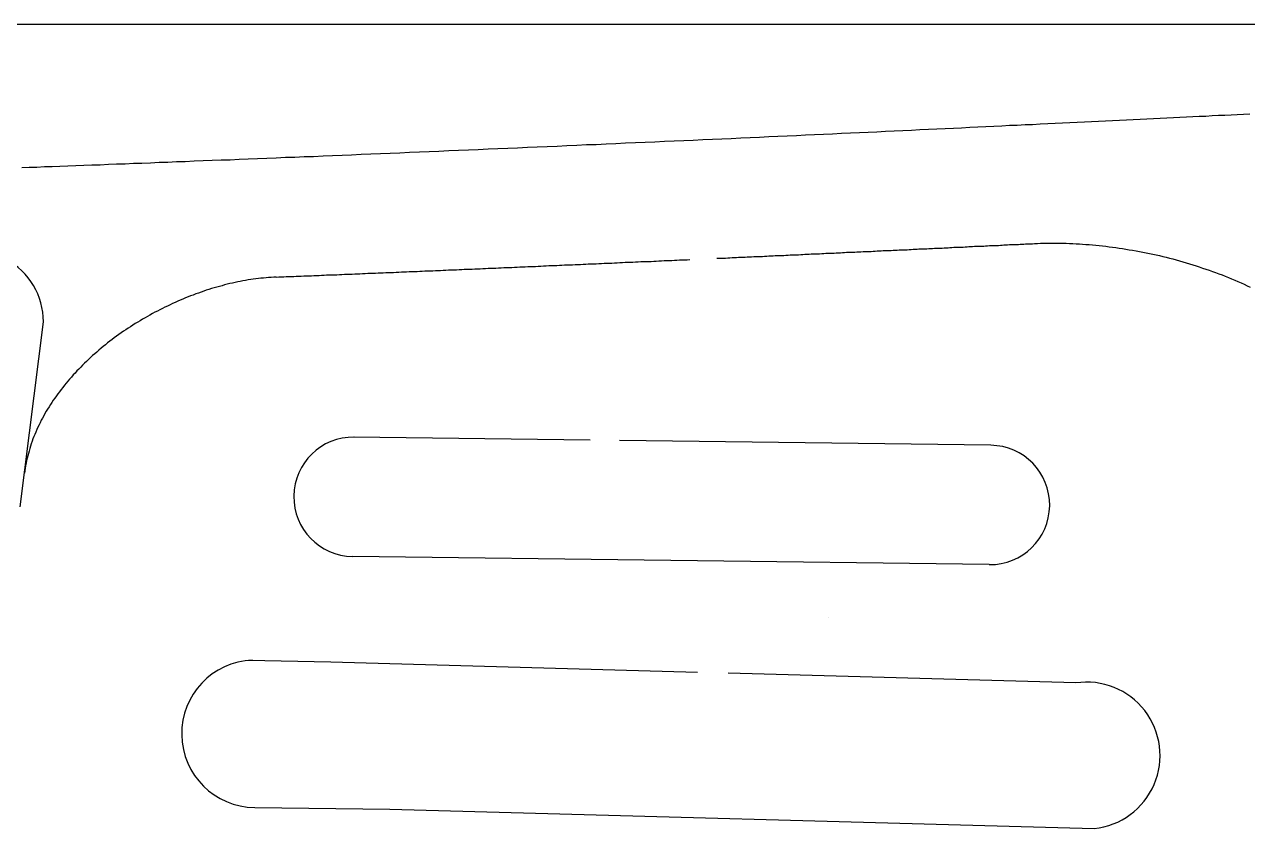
# Model space of a CAD drawing. Header units: millimetres. Extents: x 41 to 1041, y 1148 to 1248.
# Drawn here: x 91.4 to 142.7, y 1214.1 to 1247.8 of the extents above; entities that cross this region are included whole.
import ezdxf

# ---------------------------------------------------------------- set-up
doc = ezdxf.new("R2010")
doc.units = ezdxf.units.MM

msp = doc.modelspace()

# ---------------------------------------------------------------- linework, layer by layer
msp.add_line((1041.281, 1247.802), (41.311, 1247.802))
at = {"color": 3}
for p, q in [((115.113, 1230.386), (105.197, 1230.513)), ((131.91, 1230.17), (116.352, 1230.37)), ((131.846, 1225.171), (105.163, 1225.514)), ((135.473, 1220.214), (120.906, 1220.617))]:
    msp.add_line(p, q, dxfattribs=at)
for points in [[(91.23, 1227.593), (92.204, 1235.343, 1.023403), (86.206, 1235.172), (84.956, 1225.221)], [(100.961, 1221.168, 0.97632), (101.059, 1214.997), (106.727, 1214.928)], [(136.245, 1214.113, 1.023403), (135.473, 1220.214)]]:
    msp.add_lwpolyline(points, format="xyb", dxfattribs=at)
for points in [[(125.116, 1222.968), (125.116, 1222.968)], [(119.612, 1220.653), (104.246, 1221.077), (100.784, 1221.156)], [(119.612, 1220.653), (119.612, 1220.653)], [(106.727, 1214.928), (136.245, 1214.113)]]:
    msp.add_lwpolyline(points, dxfattribs=at)
for points in [[(91.292, 1241.806, 0), (91.606, 1241.816, 0), (91.924, 1241.826, 0), (92.245, 1241.846, 0), (92.569, 1241.856, 0), (92.896, 1241.866, 0), (93.227, 1241.876, 0), (93.56, 1241.896, 0), (93.897, 1241.906, 0), (94.236, 1241.916, 0), (94.579, 1241.926, 0), (94.924, 1241.946, 0), (95.272, 1241.956, 0), (95.623, 1241.966, 0), (95.976, 1241.986, 0), (96.332, 1241.996, 0), (96.691, 1242.006, 0), (97.052, 1242.026, 0), (97.416, 1242.036, 0), (97.782, 1242.056, 0), (98.15, 1242.066, 0), (98.521, 1242.086, 0), (98.894, 1242.096, 0), (99.269, 1242.116, 0), (99.646, 1242.126, 0), (100.026, 1242.136, 0), (100.407, 1242.156, 0), (100.79, 1242.176, 0), (101.176, 1242.186, 0), (101.563, 1242.206, 0), (101.952, 1242.216, 0), (102.342, 1242.236, 0), (102.735, 1242.246, 0), (103.128, 1242.266, 0), (103.524, 1242.276, 0), (103.921, 1242.296, 0), (104.319, 1242.316, 0), (104.719, 1242.326, 0), (105.121, 1242.346, 0), (105.523, 1242.366, 0), (105.927, 1242.376, 0), (106.332, 1242.396, 0), (106.738, 1242.416, 0), (107.144, 1242.426, 0), (107.552, 1242.446, 0), (107.961, 1242.466, 0), (108.37, 1242.476, 0), (108.781, 1242.496, 0), (109.191, 1242.516, 0), (109.603, 1242.536, 0), (110.014, 1242.546, 0), (110.426, 1242.566, 0), (110.839, 1242.586, 0), (111.252, 1242.606, 0), (111.665, 1242.616, 0), (112.077, 1242.636, 0), (112.49, 1242.656, 0), (112.903, 1242.676, 0), (113.316, 1242.686, 0), (113.729, 1242.706, 0), (114.141, 1242.726, 0), (114.553, 1242.746, 0), (114.965, 1242.766, 0), (115.376, 1242.776, 0), (115.786, 1242.796, 0), (116.196, 1242.816, 0), (116.605, 1242.836, 0), (117.013, 1242.856, 0), (117.42, 1242.866, 0), (117.827, 1242.886, 0), (118.232, 1242.906, 0), (118.636, 1242.926, 0), (119.039, 1242.946, 0), (119.441, 1242.956, 0), (119.842, 1242.976, 0), (120.241, 1242.996, 0), (120.638, 1243.016, 0), (121.034, 1243.026, 0), (121.429, 1243.046, 0), (121.822, 1243.066, 0), (122.213, 1243.086, 0), (122.603, 1243.106, 0), (122.991, 1243.116, 0), (123.378, 1243.136, 0), (123.762, 1243.156, 0), (124.145, 1243.176, 0), (124.526, 1243.186, 0), (124.905, 1243.206, 0), (125.282, 1243.226, 0), (125.657, 1243.246, 0), (126.03, 1243.256, 0), (126.402, 1243.276, 0), (126.771, 1243.296, 0), (127.138, 1243.306, 0), (127.503, 1243.326, 0), (127.866, 1243.346, 0), (128.226, 1243.366, 0), (128.584, 1243.376, 0), (128.94, 1243.396, 0), (129.294, 1243.416, 0), (129.646, 1243.426, 0), (129.994, 1243.446, 0), (130.341, 1243.456, 0), (130.685, 1243.476, 0), (131.027, 1243.496, 0), (131.366, 1243.506, 0), (131.702, 1243.526, 0), (132.036, 1243.536, 0), (132.367, 1243.556, 0), (132.696, 1243.576, 0), (133.022, 1243.586, 0), (133.345, 1243.606, 0), (133.665, 1243.616, 0), (133.983, 1243.636, 0), (134.297, 1243.646, 0), (134.609, 1243.666, 0), (134.919, 1243.676, 0), (135.226, 1243.696, 0), (135.53, 1243.706, 0), (135.832, 1243.726, 0), (136.132, 1243.736, 0), (136.429, 1243.746, 0), (136.724, 1243.766, 0), (137.017, 1243.776, 0), (137.308, 1243.796, 0), (137.596, 1243.806, 0), (137.883, 1243.816, 0), (138.167, 1243.836, 0), (138.45, 1243.846, 0), (138.731, 1243.866, 0), (139.01, 1243.876, 0), (139.287, 1243.886, 0), (139.563, 1243.906, 0), (139.837, 1243.916, 0), (140.11, 1243.926, 0), (140.381, 1243.946, 0), (140.65, 1243.956, 0), (140.919, 1243.966, 0), (141.185, 1243.986, 0), (141.451, 1243.996, 0), (141.715, 1244.006, 0), (141.979, 1244.016, 0), (142.241, 1244.036, 0), (142.502, 1244.046, 0), (142.762, 1244.056, 0)], [(120.423, 1238.006, 0), (120.515, 1238.006, 0), (120.607, 1238.016, 0), (120.699, 1238.016, 0), (120.79, 1238.016, 0), (120.882, 1238.026, 0), (120.973, 1238.026, 0), (121.065, 1238.036, 0), (121.156, 1238.036, 0), (121.247, 1238.036, 0), (121.339, 1238.046, 0), (121.43, 1238.046, 0), (121.521, 1238.056, 0), (121.612, 1238.056, 0), (121.702, 1238.066, 0), (121.793, 1238.066, 0), (121.884, 1238.066, 0), (121.974, 1238.076, 0), (122.065, 1238.076, 0), (122.155, 1238.086, 0), (122.246, 1238.086, 0), (122.336, 1238.086, 0), (122.426, 1238.096, 0), (122.516, 1238.096, 0), (122.606, 1238.106, 0), (122.696, 1238.106, 0), (122.786, 1238.106, 0), (122.875, 1238.116, 0), (122.965, 1238.116, 0), (123.054, 1238.126, 0), (123.144, 1238.126, 0), (123.233, 1238.126, 0), (123.322, 1238.136, 0), (123.412, 1238.136, 0), (123.501, 1238.146, 0), (123.59, 1238.146, 0), (123.678, 1238.156, 0), (123.767, 1238.156, 0), (123.856, 1238.156, 0), (123.944, 1238.166, 0), (124.033, 1238.166, 0), (124.121, 1238.176, 0), (124.21, 1238.176, 0), (124.298, 1238.176, 0), (124.386, 1238.186, 0), (124.474, 1238.186, 0), (124.562, 1238.196, 0), (124.649, 1238.196, 0), (124.737, 1238.196, 0), (124.825, 1238.206, 0), (124.912, 1238.206, 0), (124.999, 1238.216, 0), (125.087, 1238.216, 0), (125.174, 1238.216, 0), (125.261, 1238.226, 0), (125.348, 1238.226, 0), (125.435, 1238.236, 0), (125.521, 1238.236, 0), (125.608, 1238.236, 0), (125.695, 1238.246, 0), (125.781, 1238.246, 0), (125.867, 1238.256, 0), (125.954, 1238.256, 0), (126.04, 1238.256, 0), (126.126, 1238.266, 0), (126.212, 1238.266, 0), (126.297, 1238.276, 0), (126.383, 1238.276, 0), (126.469, 1238.276, 0), (126.554, 1238.286, 0), (126.639, 1238.286, 0), (126.725, 1238.296, 0), (126.81, 1238.296, 0), (126.895, 1238.296, 0), (126.98, 1238.306, 0), (127.064, 1238.306, 0), (127.149, 1238.316, 0), (127.234, 1238.316, 0), (127.318, 1238.316, 0), (127.402, 1238.326, 0), (127.487, 1238.326, 0), (127.571, 1238.326, 0), (127.655, 1238.336, 0), (127.739, 1238.336, 0), (127.822, 1238.346, 0), (127.906, 1238.346, 0), (127.989, 1238.346, 0), (128.073, 1238.356, 0), (128.156, 1238.356, 0), (128.239, 1238.366, 0), (128.322, 1238.366, 0), (128.405, 1238.366, 0), (128.488, 1238.376, 0), (128.571, 1238.376, 0), (128.653, 1238.386, 0), (128.736, 1238.386, 0), (128.818, 1238.386, 0), (128.9, 1238.396, 0), (128.982, 1238.396, 0), (129.064, 1238.396, 0), (129.146, 1238.406, 0), (129.228, 1238.406, 0), (129.309, 1238.416, 0), (129.391, 1238.416, 0), (129.472, 1238.416, 0), (129.553, 1238.426, 0), (129.634, 1238.426, 0), (129.715, 1238.436, 0), (129.796, 1238.436, 0), (129.877, 1238.436, 0), (129.957, 1238.446, 0), (130.037, 1238.446, 0), (130.118, 1238.446, 0), (130.198, 1238.456, 0), (130.278, 1238.456, 0), (130.358, 1238.466, 0), (130.438, 1238.466, 0), (130.517, 1238.466, 0), (130.597, 1238.476, 0), (130.676, 1238.476, 0), (130.755, 1238.476, 0), (130.834, 1238.486, 0), (130.913, 1238.486, 0), (130.992, 1238.496, 0), (131.071, 1238.496, 0), (131.149, 1238.496, 0), (131.228, 1238.506, 0), (131.306, 1238.506, 0), (131.384, 1238.506, 0), (131.462, 1238.516, 0), (131.54, 1238.516, 0), (131.618, 1238.516, 0), (131.695, 1238.526, 0), (131.773, 1238.526, 0), (131.85, 1238.536, 0), (131.927, 1238.536, 0), (132.004, 1238.536, 0), (132.081, 1238.546, 0), (132.158, 1238.546, 0), (132.235, 1238.546, 0), (132.311, 1238.556, 0), (132.387, 1238.556, 0), (132.463, 1238.566, 0), (132.539, 1238.566, 0), (132.615, 1238.566, 0), (132.691, 1238.576, 0), (132.767, 1238.576, 0), (132.842, 1238.576, 0), (132.917, 1238.586, 0), (132.993, 1238.586, 0), (133.068, 1238.586, 0), (133.142, 1238.596, 0), (133.217, 1238.596, 0), (133.292, 1238.596, 0), (133.366, 1238.606, 0), (133.44, 1238.606, 0), (133.514, 1238.616, 0), (133.588, 1238.616, 0), (133.662, 1238.616, 0), (133.736, 1238.626, 0)], [(133.736, 1238.626, 0), (133.867, 1238.626, 0), (133.999, 1238.636, 0), (134.132, 1238.636, 0), (134.265, 1238.636, 0), (134.399, 1238.636, 0), (134.533, 1238.636, 0), (134.668, 1238.636, 0), (134.803, 1238.636, 0), (134.938, 1238.636, 0), (135.074, 1238.636, 0), (135.211, 1238.626, 0), (135.348, 1238.626, 0), (135.485, 1238.616, 0), (135.622, 1238.606, 0), (135.76, 1238.596, 0), (135.898, 1238.586, 0), (136.037, 1238.576, 0), (136.176, 1238.566, 0), (136.315, 1238.556, 0), (136.454, 1238.536, 0), (136.594, 1238.526, 0), (136.733, 1238.506, 0), (136.873, 1238.486, 0), (137.013, 1238.476, 0), (137.154, 1238.456, 0), (137.294, 1238.436, 0), (137.435, 1238.416, 0), (137.575, 1238.386, 0), (137.716, 1238.366, 0), (137.856, 1238.346, 0), (137.997, 1238.316, 0), (138.138, 1238.296, 0), (138.278, 1238.266, 0), (138.419, 1238.236, 0), (138.56, 1238.206, 0), (138.7, 1238.176, 0), (138.841, 1238.146, 0), (138.981, 1238.116, 0), (139.121, 1238.076, 0), (139.261, 1238.046, 0), (139.401, 1238.006, 0), (139.541, 1237.976, 0), (139.68, 1237.936, 0), (139.82, 1237.896, 0), (139.959, 1237.856, 0), (140.098, 1237.816, 0), (140.236, 1237.776, 0), (140.374, 1237.736, 0), (140.512, 1237.686, 0), (140.65, 1237.646, 0), (140.787, 1237.596, 0), (140.924, 1237.556, 0), (141.06, 1237.506, 0), (141.196, 1237.456, 0), (141.332, 1237.406, 0), (141.467, 1237.356, 0), (141.601, 1237.306, 0), (141.735, 1237.256, 0), (141.869, 1237.196, 0), (142.002, 1237.146, 0), (142.135, 1237.086, 0), (142.267, 1237.036, 0), (142.398, 1236.976, 0), (142.529, 1236.916, 0), (142.659, 1236.856, 0), (142.788, 1236.796, 0)], [(101.959, 1237.216, 0), (102.064, 1237.226, 0), (102.169, 1237.226, 0), (102.273, 1237.226, 0), (102.378, 1237.236, 0), (102.483, 1237.236, 0), (102.588, 1237.246, 0), (102.694, 1237.246, 0), (102.799, 1237.256, 0), (102.905, 1237.256, 0), (103.01, 1237.256, 0), (103.116, 1237.266, 0), (103.222, 1237.266, 0), (103.328, 1237.276, 0), (103.434, 1237.276, 0), (103.54, 1237.286, 0), (103.646, 1237.286, 0), (103.753, 1237.286, 0), (103.859, 1237.296, 0), (103.966, 1237.296, 0), (104.072, 1237.306, 0), (104.179, 1237.306, 0), (104.286, 1237.316, 0), (104.393, 1237.316, 0), (104.5, 1237.316, 0), (104.608, 1237.326, 0), (104.715, 1237.326, 0), (104.822, 1237.336, 0), (104.93, 1237.336, 0), (105.037, 1237.346, 0), (105.145, 1237.346, 0), (105.253, 1237.356, 0), (105.361, 1237.356, 0), (105.469, 1237.356, 0), (105.577, 1237.366, 0), (105.685, 1237.366, 0), (105.793, 1237.376, 0), (105.901, 1237.376, 0), (106.01, 1237.386, 0), (106.118, 1237.386, 0), (106.227, 1237.396, 0), (106.336, 1237.396, 0), (106.444, 1237.396, 0), (106.553, 1237.406, 0), (106.662, 1237.406, 0), (106.771, 1237.416, 0), (106.88, 1237.416, 0), (106.989, 1237.426, 0), (107.098, 1237.426, 0), (107.207, 1237.436, 0), (107.317, 1237.436, 0), (107.426, 1237.436, 0), (107.535, 1237.446, 0), (107.645, 1237.446, 0), (107.754, 1237.456, 0), (107.864, 1237.456, 0), (107.973, 1237.466, 0), (108.083, 1237.466, 0), (108.193, 1237.476, 0), (108.303, 1237.476, 0), (108.412, 1237.486, 0), (108.522, 1237.486, 0), (108.632, 1237.496, 0), (108.742, 1237.496, 0), (108.852, 1237.496, 0), (108.962, 1237.506, 0), (109.073, 1237.506, 0), (109.183, 1237.516, 0), (109.293, 1237.516, 0), (109.403, 1237.526, 0), (109.513, 1237.526, 0), (109.624, 1237.536, 0), (109.734, 1237.536, 0), (109.844, 1237.546, 0), (109.955, 1237.546, 0), (110.065, 1237.556, 0), (110.176, 1237.556, 0), (110.286, 1237.566, 0), (110.397, 1237.566, 0), (110.507, 1237.566, 0), (110.618, 1237.576, 0), (110.728, 1237.576, 0), (110.839, 1237.586, 0), (110.949, 1237.586, 0), (111.06, 1237.596, 0), (111.171, 1237.596, 0), (111.281, 1237.606, 0), (111.392, 1237.606, 0), (111.503, 1237.616, 0), (111.613, 1237.616, 0), (111.724, 1237.626, 0), (111.835, 1237.626, 0), (111.945, 1237.636, 0), (112.056, 1237.636, 0), (112.167, 1237.646, 0), (112.278, 1237.646, 0), (112.388, 1237.646, 0), (112.499, 1237.656, 0), (112.61, 1237.656, 0), (112.72, 1237.666, 0), (112.831, 1237.666, 0), (112.942, 1237.676, 0), (113.052, 1237.676, 0), (113.163, 1237.686, 0), (113.274, 1237.686, 0), (113.384, 1237.696, 0), (113.495, 1237.696, 0), (113.605, 1237.706, 0), (113.716, 1237.706, 0), (113.827, 1237.716, 0), (113.937, 1237.716, 0), (114.048, 1237.726, 0), (114.158, 1237.726, 0), (114.269, 1237.736, 0), (114.379, 1237.736, 0), (114.489, 1237.746, 0), (114.6, 1237.746, 0), (114.71, 1237.746, 0), (114.82, 1237.756, 0), (114.931, 1237.756, 0), (115.041, 1237.766, 0), (115.151, 1237.766, 0), (115.261, 1237.776, 0), (115.371, 1237.776, 0), (115.481, 1237.786, 0), (115.591, 1237.786, 0), (115.701, 1237.796, 0), (115.811, 1237.796, 0), (115.921, 1237.806, 0), (116.031, 1237.806, 0), (116.141, 1237.816, 0), (116.251, 1237.816, 0), (116.36, 1237.826, 0), (116.47, 1237.826, 0), (116.58, 1237.836, 0), (116.689, 1237.836, 0), (116.799, 1237.846, 0), (116.908, 1237.846, 0), (117.017, 1237.856, 0), (117.127, 1237.856, 0), (117.236, 1237.866, 0), (117.345, 1237.866, 0), (117.454, 1237.876, 0), (117.563, 1237.876, 0), (117.672, 1237.876, 0), (117.781, 1237.886, 0), (117.89, 1237.886, 0), (117.998, 1237.896, 0), (118.107, 1237.896, 0), (118.215, 1237.906, 0), (118.324, 1237.906, 0), (118.432, 1237.916, 0), (118.541, 1237.916, 0), (118.649, 1237.926, 0), (118.757, 1237.926, 0), (118.865, 1237.936, 0), (118.973, 1237.936, 0), (119.081, 1237.946, 0), (119.189, 1237.946, 0), (119.297, 1237.956, 0)], [(101.959, 1237.216, 0), (101.854, 1237.216, 0), (101.748, 1237.206, 0), (101.642, 1237.196, 0), (101.535, 1237.186, 0), (101.429, 1237.176, 0), (101.321, 1237.166, 0), (101.214, 1237.156, 0), (101.106, 1237.146, 0), (100.998, 1237.126, 0), (100.89, 1237.116, 0), (100.781, 1237.096, 0), (100.673, 1237.076, 0), (100.564, 1237.056, 0), (100.455, 1237.036, 0), (100.346, 1237.016, 0), (100.236, 1236.996, 0), (100.127, 1236.966, 0), (100.017, 1236.946, 0), (99.907, 1236.916, 0), (99.798, 1236.886, 0), (99.688, 1236.856, 0), (99.578, 1236.826, 0), (99.468, 1236.796, 0), (99.359, 1236.766, 0), (99.249, 1236.736, 0), (99.139, 1236.696, 0), (99.029, 1236.666, 0), (98.92, 1236.626, 0), (98.81, 1236.586, 0), (98.701, 1236.546, 0), (98.591, 1236.516, 0), (98.482, 1236.466, 0), (98.373, 1236.426, 0), (98.264, 1236.386, 0), (98.156, 1236.346, 0), (98.048, 1236.296, 0), (97.939, 1236.256, 0), (97.831, 1236.206, 0), (97.724, 1236.156, 0), (97.617, 1236.106, 0), (97.51, 1236.056, 0), (97.403, 1236.006, 0), (97.296, 1235.956, 0), (97.19, 1235.906, 0), (97.085, 1235.846, 0), (96.98, 1235.796, 0), (96.875, 1235.746, 0), (96.77, 1235.686, 0), (96.667, 1235.626, 0), (96.563, 1235.566, 0), (96.46, 1235.506, 0), (96.358, 1235.456, 0), (96.256, 1235.386, 0), (96.154, 1235.326, 0), (96.053, 1235.266, 0), (95.953, 1235.206, 0), (95.853, 1235.136, 0), (95.754, 1235.076, 0), (95.656, 1235.006, 0), (95.558, 1234.946, 0), (95.461, 1234.876, 0), (95.364, 1234.806, 0), (95.269, 1234.736, 0), (95.174, 1234.666, 0), (95.079, 1234.596, 0), (94.986, 1234.526, 0), (94.893, 1234.456, 0), (94.801, 1234.376, 0), (94.71, 1234.306, 0), (94.619, 1234.236, 0), (94.53, 1234.156, 0), (94.441, 1234.076, 0), (94.353, 1234.006, 0), (94.266, 1233.926, 0), (94.18, 1233.846, 0), (94.095, 1233.766, 0), (94.011, 1233.686, 0), (93.928, 1233.606, 0), (93.846, 1233.526, 0), (93.765, 1233.446, 0), (93.685, 1233.366, 0), (93.606, 1233.286, 0), (93.527, 1233.196, 0), (93.45, 1233.116, 0), (93.375, 1233.026, 0), (93.3, 1232.946, 0), (93.226, 1232.856, 0), (93.154, 1232.776, 0), (93.082, 1232.686, 0), (93.012, 1232.596, 0), (92.943, 1232.506, 0), (92.875, 1232.416, 0), (92.809, 1232.326, 0), (92.744, 1232.236, 0), (92.679, 1232.146, 0), (92.617, 1232.056, 0), (92.555, 1231.966, 0), (92.495, 1231.876, 0), (92.436, 1231.786, 0), (92.379, 1231.686, 0), (92.323, 1231.596, 0), (92.268, 1231.496, 0), (92.215, 1231.406, 0), (92.163, 1231.306, 0), (92.113, 1231.216, 0), (92.064, 1231.116, 0), (92.017, 1231.026, 0), (91.971, 1230.926, 0), (91.926, 1230.826, 0), (91.883, 1230.726, 0), (91.842, 1230.626, 0), (91.802, 1230.536, 0), (91.764, 1230.436, 0), (91.728, 1230.336, 0), (91.693, 1230.236, 0), (91.66, 1230.136, 0), (91.628, 1230.036, 0), (91.598, 1229.926, 0), (91.57, 1229.826, 0), (91.543, 1229.726, 0), (91.518, 1229.626, 0), (91.495, 1229.526, 0), (91.474, 1229.416, 0), (91.455, 1229.316, 0), (91.437, 1229.206, 0), (91.421, 1229.106, 0), (91.407, 1229.006, 0)]]:
    msp.add_polyline3d(points, dxfattribs=at)
for centre, start, end in [((105.195, 1228.013), 89.2632, 269.2632), ((131.878, 1227.67), 269.2632, 89.2632)]:
    msp.add_arc(centre, 2.5, start, end, dxfattribs=at)

doc.saveas('drawing.dxf')
